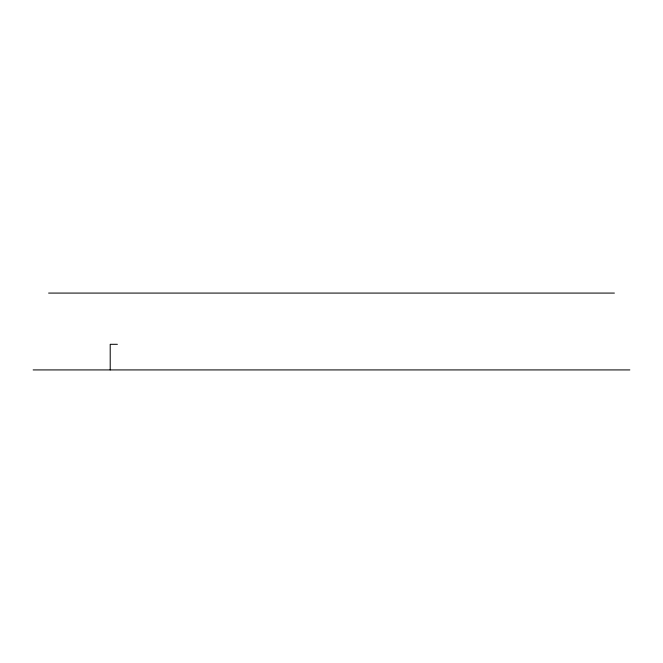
<?xml version="1.0" encoding="UTF-8"?>
<svg xmlns="http://www.w3.org/2000/svg" width="663" height="663" viewBox="0 0 663 663"><rect width="100%" height="100%" fill="white"/><g stroke="black" fill="none" stroke-linecap="round" stroke-linejoin="round"><path stroke-width="0.99" d="M48.606 293.079L614.394 293.079M117.376 344.304L110.207 344.304L110.207 369.921M33.15 369.921L629.85 369.921"/></g></svg>
